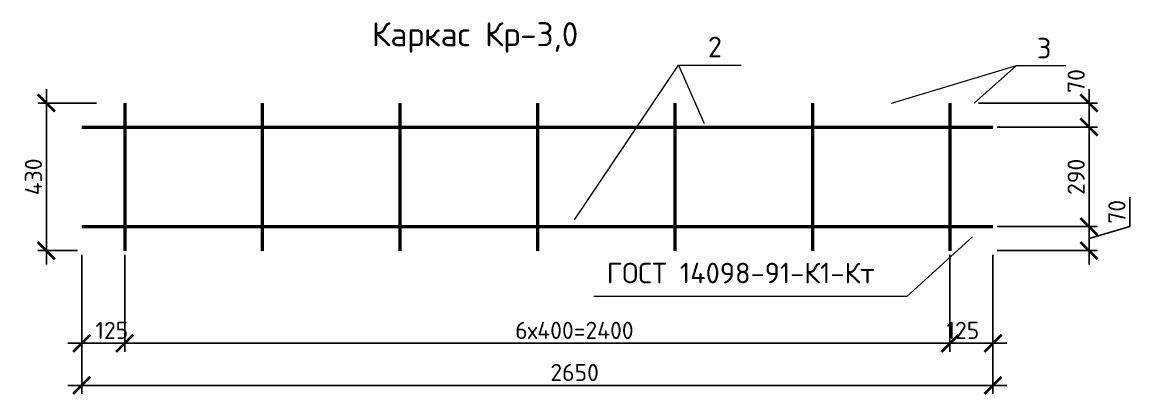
# Model space of a CAD drawing. Header units: millimetres. Extents: x 412691 to 517962, y -254736 to -160956.
# Drawn here: x 461123 to 464344, y -225199 to -224114 of the extents above; entities that cross this region are included whole.
import ezdxf

# ---------------------------------------------------------------- set-up
doc = ezdxf.new("R2010")
doc.units = ezdxf.units.MM
doc.header["$PDSIZE"] = 1
doc.layers.get('0').update_dxf_attribs({"lineweight": 0})
doc.layers.get('Defpoints').update_dxf_attribs({"color": 3})
for name, color, linetype, lineweight in [('разм.', 7, 'Continuous', 18), ('размеры', 7, 'Continuous', 15), ('Стены', 7, 'Continuous', 50), ('текст', 7, 'Continuous', 18)]:
    doc.layers.add(name, color=color, linetype=linetype, lineweight=lineweight)
doc.styles.add('ISOCPEUR', font='isocpeur.ttf')
doc.styles.add('ГОСТ 2.304', font='CS_Gost2304.shx')
doc.dimstyles.new('СПДС', dxfattribs={"dimscale": 100, "dimtxt": 2.5, "dimasz": 2.5, "dimexe": 1.25, "dimexo": 0.625, "dimtad": 1, "dimdec": 0, "dimrnd": 0.001, "dimtxsty": 'ГОСТ 2.304', "dimblk": 'ARCHTICK', "dimblk1": 'ARCHTICK', "dimblk2": 'ARCHTICK', "dimcen": 2.5, "dimdle": 2, "dimadec": 0, "dimazin": 2, "dimtfac": 0.75, "dimtdec": 4, "dimtmove": 1, "dimatfit": 3, "dimfxl": 1, "dimtolj": 1, "dimarcsym": 1})

# ---------------------------------------------------------------- blocks, each defined once
blk = doc.blocks.new('_ArchTick')
at = {"color": 0, "linetype": 'ByBlock', "lineweight": 30, "const_width": 0.15}
blk.add_lwpolyline([(-0.5, -0.5), (0.5, 0.5)], dxfattribs=at)
blk = doc.blocks.new('*D191')
at = {"layer": 'Defpoints', "color": 0, "ltscale": 10, "transparency": 16777216}
for p in [(461296.3, -224779.1), (461421.3, -224779.1), (461296.3, -225048.7)]:
    blk.add_point(p, dxfattribs=at)
at = {"layer": 'размеры', "color": 0, "lineweight": -2, "ltscale": 10, "transparency": 16777216}
for p, q in [((461296.3, -224791.6), (461296.3, -225073.7)), ((461421.3, -224791.6), (461421.3, -225073.7)), ((461461.3, -225048.7), (461256.3, -225048.7))]:
    blk.add_line(p, q, dxfattribs=at)
at = {"layer": 'размеры', "color": 0, "lineweight": -2, "ltscale": 10, "transparency": 16777216, "xscale": 50, "yscale": 50, "zscale": 50, "rotation": 180}
blk.add_blockref('_ArchTick', (461296.3, -225048.7), dxfattribs=at)
at = {"layer": 'размеры', "color": 0, "lineweight": -2, "ltscale": 10, "transparency": 16777216, "xscale": 50, "yscale": 50, "zscale": 50}
blk.add_blockref('_ArchTick', (461421.3, -225048.7), dxfattribs=at)
at = {"layer": 'размеры', "color": 0, "ltscale": 10, "transparency": 16777216, "insert": (461383.8, -225011.2), "char_height": 50, "attachment_point": 5, "style": 'ISOCPEUR'}
blk.add_mtext('\\A1;125', dxfattribs=at)
blk = doc.blocks.new('*D192')
at = {"layer": 'Defpoints', "color": 0, "ltscale": 10, "transparency": 16777216}
for p in [(461421.3, -224779.1), (463821.3, -224779.1), (463821.3, -225048.7)]:
    blk.add_point(p, dxfattribs=at)
at = {"layer": 'размеры', "color": 0, "lineweight": -2, "ltscale": 10, "transparency": 16777216}
for p, q in [((461421.3, -224791.6), (461421.3, -225073.7)), ((463821.3, -224791.6), (463821.3, -225073.7)), ((461381.3, -225048.7), (463861.3, -225048.7))]:
    blk.add_line(p, q, dxfattribs=at)
at = {"layer": 'размеры', "color": 0, "lineweight": -2, "ltscale": 10, "transparency": 16777216, "xscale": 50, "yscale": 50, "zscale": 50, "rotation": 180}
blk.add_blockref('_ArchTick', (461421.3, -225048.7), dxfattribs=at)
at = {"layer": 'размеры', "color": 0, "lineweight": -2, "ltscale": 10, "transparency": 16777216, "xscale": 50, "yscale": 50, "zscale": 50}
blk.add_blockref('_ArchTick', (463821.3, -225048.7), dxfattribs=at)
at = {"layer": 'размеры', "color": 0, "ltscale": 10, "transparency": 16777216, "insert": (462729.1, -225011.2), "char_height": 50, "attachment_point": 5, "style": 'ISOCPEUR'}
blk.add_mtext('\\A1;6х400=2400', dxfattribs=at)
blk = doc.blocks.new('*D193')
at = {"layer": 'Defpoints', "color": 0, "ltscale": 10, "transparency": 16777216}
for p in [(463821.3, -224779.1), (463946.3, -224779.1), (463946.3, -225048.7)]:
    blk.add_point(p, dxfattribs=at)
at = {"layer": 'размеры', "color": 0, "lineweight": -2, "ltscale": 10, "transparency": 16777216}
for p, q in [((463821.3, -224791.6), (463821.3, -225073.7)), ((463946.3, -224791.6), (463946.3, -225073.7)), ((463781.3, -225048.7), (463986.3, -225048.7))]:
    blk.add_line(p, q, dxfattribs=at)
at = {"layer": 'размеры', "color": 0, "lineweight": -2, "ltscale": 10, "transparency": 16777216, "xscale": 50, "yscale": 50, "zscale": 50, "rotation": 180}
blk.add_blockref('_ArchTick', (463821.3, -225048.7), dxfattribs=at)
at = {"layer": 'размеры', "color": 0, "lineweight": -2, "ltscale": 10, "transparency": 16777216, "xscale": 50, "yscale": 50, "zscale": 50}
blk.add_blockref('_ArchTick', (463946.3, -225048.7), dxfattribs=at)
at = {"layer": 'размеры', "color": 0, "ltscale": 10, "transparency": 16777216, "insert": (463858.8, -225011.2), "char_height": 50, "attachment_point": 5, "style": 'ISOCPEUR'}
blk.add_mtext('\\A1;125', dxfattribs=at)
blk = doc.blocks.new('*D194')
at = {"layer": 'Defpoints', "color": 0, "ltscale": 10, "transparency": 16777216}
for p in [(461296.3, -224779.1), (463946.3, -224779.1), (463946.3, -225171.4)]:
    blk.add_point(p, dxfattribs=at)
at = {"layer": 'размеры', "color": 0, "lineweight": -2, "ltscale": 10, "transparency": 16777216}
for p, q in [((461296.3, -224791.6), (461296.3, -225196.4)), ((463946.3, -224791.6), (463946.3, -225196.4)), ((461256.3, -225171.4), (463986.3, -225171.4))]:
    blk.add_line(p, q, dxfattribs=at)
at = {"layer": 'размеры', "color": 0, "lineweight": -2, "ltscale": 10, "transparency": 16777216, "xscale": 50, "yscale": 50, "zscale": 50, "rotation": 180}
blk.add_blockref('_ArchTick', (461296.3, -225171.4), dxfattribs=at)
at = {"layer": 'размеры', "color": 0, "lineweight": -2, "ltscale": 10, "transparency": 16777216, "xscale": 50, "yscale": 50, "zscale": 50}
blk.add_blockref('_ArchTick', (463946.3, -225171.4), dxfattribs=at)
at = {"layer": 'размеры', "color": 0, "ltscale": 10, "transparency": 16777216, "insert": (462729.7, -225133.9), "char_height": 50, "attachment_point": 5, "style": 'ISOCPEUR'}
blk.add_mtext('\\A1;2650', dxfattribs=at)
blk = doc.blocks.new('*D195')
at = {"layer": 'Defpoints', "color": 0, "ltscale": 10, "transparency": 16777216}
for p in [(463946.3, -224419.1), (464225.7, -224419.1), (463946.3, -224709.1)]:
    blk.add_point(p, dxfattribs=at)
at = {"layer": 'размеры', "color": 0, "lineweight": -2, "ltscale": 10, "transparency": 16777216}
for p, q in [((464225.7, -224749.1), (464225.7, -224379.1)), ((463958.8, -224419.1), (464250.7, -224419.1)), ((463958.8, -224709.1), (464250.7, -224709.1))]:
    blk.add_line(p, q, dxfattribs=at)
at = {"layer": 'размеры', "color": 0, "lineweight": -2, "ltscale": 10, "transparency": 16777216, "xscale": 50, "yscale": 50, "zscale": 50}
for p, rotation in [((464225.7, -224419.1), 90), ((464225.7, -224709.1), 270)]:
    blk.add_blockref('_ArchTick', p, dxfattribs=dict(at, rotation=rotation))
at = {"layer": 'размеры', "color": 0, "ltscale": 10, "transparency": 16777216, "insert": (464188.2, -224564.1), "char_height": 50, "attachment_point": 5, "rotation": 90, "style": 'ISOCPEUR'}
blk.add_mtext('\\A1;290', dxfattribs=at)
blk = doc.blocks.new('*D196')
at = {"layer": 'Defpoints', "color": 0, "ltscale": 10, "transparency": 16777216}
for p in [(463946.3, -224709.1), (463946.3, -224779.1), (464225.6, -224779.1)]:
    blk.add_point(p, dxfattribs=at)
at = {"layer": 'размеры', "color": 0, "lineweight": -2, "ltscale": 10, "transparency": 16777216}
for p, q in [((464344.3, -224708.5), (464344.3, -224623.5)), ((464225.6, -224669.1), (464225.6, -224819.1)), ((463958.8, -224709.1), (464250.6, -224709.1)), ((464225.6, -224744.1), (464344.3, -224708.5)), ((463958.8, -224779.1), (464250.6, -224779.1))]:
    blk.add_line(p, q, dxfattribs=at)
at = {"layer": 'размеры', "color": 0, "lineweight": -2, "ltscale": 10, "transparency": 16777216, "xscale": 50, "yscale": 50, "zscale": 50}
for p, rotation in [((464225.6, -224709.1), 90), ((464225.6, -224779.1), 270)]:
    blk.add_blockref('_ArchTick', p, dxfattribs=dict(at, rotation=rotation))
at = {"layer": 'размеры', "color": 0, "ltscale": 10, "transparency": 16777216, "insert": (464306.8, -224666), "char_height": 50, "attachment_point": 5, "rotation": 90, "style": 'ISOCPEUR'}
blk.add_mtext('\\A1;70', dxfattribs=at)
blk = doc.blocks.new('*D197')
at = {"layer": 'Defpoints', "color": 0, "ltscale": 10, "transparency": 16777216}
for p in [(461193.4, -224349.1), (461351.3, -224349.1), (461296.3, -224779.1)]:
    blk.add_point(p, dxfattribs=at)
at = {"layer": 'размеры', "color": 0, "lineweight": -2, "ltscale": 10, "transparency": 16777216}
for p, q in [((461193.4, -224819.1), (461193.4, -224309.1)), ((461338.8, -224349.1), (461168.4, -224349.1)), ((461283.8, -224779.1), (461168.4, -224779.1))]:
    blk.add_line(p, q, dxfattribs=at)
at = {"layer": 'размеры', "color": 0, "lineweight": -2, "ltscale": 10, "transparency": 16777216, "xscale": 50, "yscale": 50, "zscale": 50}
for p, rotation in [((461193.4, -224349.1), 90), ((461193.4, -224779.1), 270)]:
    blk.add_blockref('_ArchTick', p, dxfattribs=dict(at, rotation=rotation))
at = {"layer": 'размеры', "color": 0, "ltscale": 10, "transparency": 16777216, "insert": (461155.9, -224564.1), "char_height": 50, "attachment_point": 5, "rotation": 90, "style": 'ISOCPEUR'}
blk.add_mtext('\\A1;430', dxfattribs=at)
blk = doc.blocks.new('*D198')
at = {"layer": 'Defpoints', "color": 0, "ltscale": 10, "transparency": 16777216}
for p in [(463891.3, -224349.1), (464225.7, -224349.1), (463946.3, -224419.1)]:
    blk.add_point(p, dxfattribs=at)
at = {"layer": 'размеры', "color": 0, "lineweight": -2, "ltscale": 10, "transparency": 16777216}
for p, q in [((464225.7, -224459.1), (464225.7, -224309.1)), ((463903.8, -224349.1), (464250.7, -224349.1)), ((463958.8, -224419.1), (464250.7, -224419.1))]:
    blk.add_line(p, q, dxfattribs=at)
at = {"layer": 'размеры', "color": 0, "lineweight": -2, "ltscale": 10, "transparency": 16777216, "xscale": 50, "yscale": 50, "zscale": 50}
for p, rotation in [((464225.7, -224349.1), 90), ((464225.7, -224419.1), 270)]:
    blk.add_blockref('_ArchTick', p, dxfattribs=dict(at, rotation=rotation))
at = {"layer": 'размеры', "color": 0, "ltscale": 10, "transparency": 16777216, "insert": (464188.2, -224285), "char_height": 50, "attachment_point": 5, "rotation": 90, "style": 'ISOCPEUR'}
blk.add_mtext('\\A1;70', dxfattribs=at)
blk = doc.blocks.new('*U189')
at = {"layer": 'Стены', "ltscale": 100}
blk.add_line((0, 215), (0, -215), dxfattribs=at)
blk = doc.blocks.new('*U190')
at = {"color": 0, "linetype": 'ByBlock', "lineweight": -2, "transparency": 16777216}
for p in [(-2400, 0), (-2000, 0), (-1600, 0), (-1200, 0), (-800, 0), (-400, 0), (0, 0)]:
    blk.add_blockref('*U189', p, dxfattribs=at)

msp = doc.modelspace()

# ---------------------------------------------------------------- linework, layer by layer
at = {"layer": 'разм.', "ltscale": 40}
for p, q in [((462729.74, -224689.14), (463032.17, -224238.97)), ((463032.17, -224238.97), (463106.07, -224409.14)), ((463032.17, -224238.97), (463213.93, -224238.97)), ((463651.3, -224349.14), (464014.97, -224239.43)), ((463891.3, -224349.14), (464014.97, -224239.43)), ((464014.97, -224239.43), (464158.12, -224239.43)), ((463886.3, -224739.14), (463695.61, -224912.52)), ((463695.61, -224912.52), (462785.68, -224912.52))]:
    msp.add_line(p, q, dxfattribs=at)
at = {"layer": 'Стены', "ltscale": 100}
for p, q in [((461296.3, -224419.14), (463946.3, -224419.14)), ((461296.3, -224709.14), (463946.3, -224709.14))]:
    msp.add_line(p, q, dxfattribs=at)

# ---------------------------------------------------------------- block references
msp.add_blockref('*U190', (463821.3, -224564.14))

# ---------------------------------------------------------------- texts
at = {"layer": 'текст', "ltscale": 90, "style": 'ISOCPEUR'}
for s, height, p in [('Каркас Кр-3,0', 70, (462140.23, -224183.81)), ('2', 60, (463117.19, -224215.89)), ('3', 60, (464073.98, -224219.41)), ('ГОСТ 14098-91-К1-Кт', 60, (462823.05, -224874.24))]:
    msp.add_text(s, height=height, rotation=360, dxfattribs=at).set_placement(p)

# ---------------------------------------------------------------- dimensions: what is measured, and where the dimension line sits
at = {"layer": 'размеры', "ltscale": 10}
dim = msp.add_linear_dim(base=(464225.68, -224349.14), p1=(463946.3, -224419.14), p2=(463891.3, -224349.14), angle=90, dimstyle='СПДС', override={"dimscale": 20, "dimdec": 1, "dimrnd": 10, "dimtxsty": 'ISOCPEUR'}, dxfattribs=at)
dim.commit()
dim.dimension.update_dxf_attribs({"geometry": '*D198', "text_midpoint": (464225.68, -224284.98), "dimtype": 160})
for base, p1, p2, override, picture, middle in [((461193.35, -224349.14), (461296.3, -224779.14), (461351.3, -224349.14), {"dimscale": 20, "dimdec": 1, "dimrnd": 10, "dimtxsty": 'ISOCPEUR'}, '*D197', (461155.85, -224564.14)), ((464225.68, -224419.14), (463946.3, -224709.14), (463946.3, -224419.14), {"dimscale": 20, "dimdec": 1, "dimrnd": 1, "dimtxsty": 'ISOCPEUR'}, '*D195', (464188.18, -224564.14)), ((464225.59, -224779.14), (463946.3, -224709.14), (463946.3, -224779.14), {"dimscale": 20, "dimdec": 1, "dimrnd": 1, "dimtxsty": 'ISOCPEUR'}, '*D196', (464306.84, -224696.02))]:
    dim = msp.add_linear_dim(base=base, p1=p1, p2=p2, angle=90, dimstyle='СПДС', override=override, dxfattribs=at)
    dim.commit()
    dim.dimension.update_dxf_attribs({"geometry": picture, "text_midpoint": middle})
for base, p1, p2, override, picture, middle in [((461296.3, -225048.69), (461421.3, -224779.14), (461296.3, -224779.14), {"dimscale": 20, "dimdec": 1, "dimrnd": 0.01, "dimtxsty": 'ISOCPEUR'}, '*D191', (461383.8, -225048.69)), ((463946.3, -225171.4), (461296.3, -224779.14), (463946.3, -224779.14), {"dimscale": 20, "dimdec": 1, "dimrnd": 10, "dimtxsty": 'ISOCPEUR'}, '*D194', (462729.74, -225171.4)), ((463946.3, -225048.69), (463821.3, -224779.14), (463946.3, -224779.14), {"dimscale": 20, "dimdec": 1, "dimrnd": 0.01, "dimtxsty": 'ISOCPEUR'}, '*D193', (463858.8, -225048.69))]:
    dim = msp.add_linear_dim(base=base, p1=p1, p2=p2, dimstyle='СПДС', override=override, dxfattribs=at)
    dim.commit()
    dim.dimension.update_dxf_attribs({"geometry": picture, "text_midpoint": middle, "dimtype": 160})
dim = msp.add_linear_dim(base=(463821.3, -225048.69), p1=(461421.3, -224779.14), p2=(463821.3, -224779.14), text='6х400=<>', dimstyle='СПДС', override={"dimscale": 20, "dimdec": 1, "dimrnd": 10, "dimtxsty": 'ISOCPEUR'}, dxfattribs=at)
dim.commit()
dim.dimension.update_dxf_attribs({"geometry": '*D192', "text_midpoint": (462729.07, -225048.69), "dimtype": 160})

doc.saveas('drawing.dxf')
